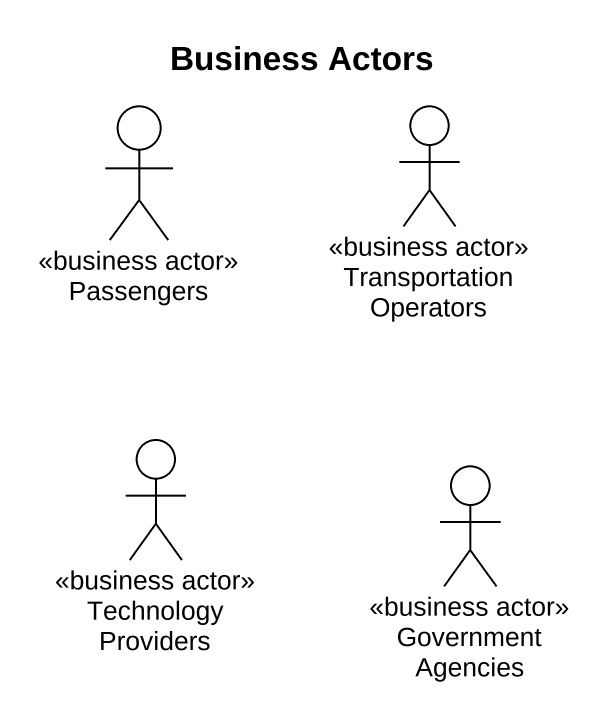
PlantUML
@startuml
title Business Actors
actor Passengers <<business actor>>
actor "Transportation Operators" as Transportation_Operators <<business actor>>
actor "Technology Providers" as Technology_Providers <<business actor>>
actor "Government Agencies" as Government_Agencies <<business actor>>
@enduml
